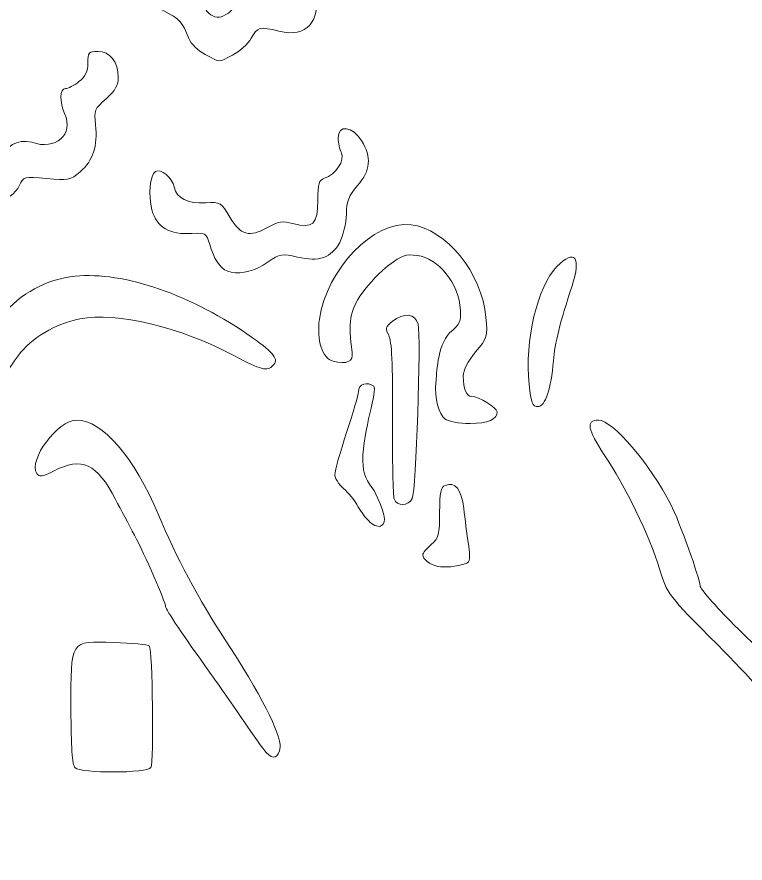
# Model space of a CAD drawing. Header units: millimetres. Extents: x -6423 to -1759, y 6 to 2012.
# Drawn here: x -5741.9 to -5635.9, y 171.8 to 295 of the extents above; entities that cross this region are included whole.
import ezdxf

# ---------------------------------------------------------------- set-up
doc = ezdxf.new("R2010")
doc.units = ezdxf.units.MM
doc.header["$MEASUREMENT"] = 0
doc.layers.add('layer 1', color=7, linetype='Continuous')

msp = doc.modelspace()

# ---------------------------------------------------------------- linework, layer by layer
at = {"layer": 'layer 1', "color": 177, "lineweight": 9}
for points, knots in [([(-5710.4595, 289.4506), (-5712.6167, 288.3432), (-5712.147, 288.3322), (-5714.4385, 289.5414), (-5714.4385, 289.5414), (-5715.4652, 290.0834), (-5716.5411, 291.126), (-5716.8293, 291.8581), (-5716.8293, 291.8581), (-5717.828, 294.3946), (-5718.0793, 294.6726), (-5720.485, 295.8974), (-5720.485, 295.8974), (-5723.5434, 297.4547), (-5724.4892, 299.1929), (-5723.7047, 301.8124), (-5723.7047, 301.8124), (-5722.6231, 305.4216), (-5720.2021, 305.7878), (-5720.2021, 302.342), (-5720.2021, 302.342), (-5720.2021, 300.2249), (-5719.8582, 299.8417), (-5717.5376, 299.3702), (-5717.5376, 299.3702), (-5716.4124, 299.1415), (-5715.7541, 298.5544), (-5715.0032, 297.1102), (-5715.0032, 297.1102), (-5713.604, 294.418), (-5712.0732, 294.2815), (-5709.9118, 296.6567), (-5709.9118, 296.6567), (-5708.6767, 298.0142), (-5708.0279, 298.3736), (-5707.2271, 298.145), (-5707.2271, 298.145), (-5704.4701, 297.3565), (-5703.4182, 297.2913), (-5702.7262, 297.8656), (-5702.7262, 297.8656), (-5701.8903, 298.5594), (-5701.7322, 300.6053), (-5702.4791, 301.0668), (-5702.4791, 301.0668), (-5703.3385, 301.5979), (-5703.0563, 304.2712), (-5702.1097, 304.5644), (-5702.1097, 304.5644), (-5699.3644, 305.4138), (-5697.9698, 306.3065), (-5698.2491, 307.0346), (-5698.2491, 307.0346), (-5698.9192, 308.7802), (-5699.0145, 309.9696), (-5698.5405, 310.6669), (-5698.5405, 310.6669), (-5698.1229, 311.2817), (-5697.7099, 311.0583), (-5696.0742, 309.3322), (-5696.0742, 309.3322), (-5694.8763, 308.068), (-5694.1095, 306.7858), (-5694.1095, 306.0466), (-5694.1095, 306.0466), (-5694.1095, 304.5052), (-5696.3539, 301.8053), (-5697.6351, 301.8053), (-5697.6351, 301.8053), (-5698.5313, 301.8053), (-5698.5834, 301.5834), (-5698.2722, 299.0919), (-5698.2722, 299.0919), (-5697.661, 294.2), (-5699.637, 291.9641), (-5703.7096, 292.9404), (-5703.7096, 292.9404), (-5706.5847, 293.6296), (-5706.7683, 293.5828), (-5707.7436, 291.912), (-5707.7436, 291.912), (-5708.2325, 291.0739), (-5709.4548, 289.9664), (-5710.4595, 289.4506)], [0, 0, 0, 0, 0.04545455, 0.04545455, 0.04545455, 0.04545455, 0.09090909, 0.09090909, 0.09090909, 0.09090909, 0.13636364, 0.13636364, 0.13636364, 0.13636364, 0.18181818, 0.18181818, 0.18181818, 0.18181818, 0.22727273, 0.22727273, 0.22727273, 0.22727273, 0.27272727, 0.27272727, 0.27272727, 0.27272727, 0.31818182, 0.31818182, 0.31818182, 0.31818182, 0.36363636, 0.36363636, 0.36363636, 0.36363636, 0.40909091, 0.40909091, 0.40909091, 0.40909091, 0.45454545, 0.45454545, 0.45454545, 0.45454545, 0.5, 0.5, 0.5, 0.5, 0.54545455, 0.54545455, 0.54545455, 0.54545455, 0.59090909, 0.59090909, 0.59090909, 0.59090909, 0.63636364, 0.63636364, 0.63636364, 0.63636364, 0.68181818, 0.68181818, 0.68181818, 0.68181818, 0.72727273, 0.72727273, 0.72727273, 0.72727273, 0.77272727, 0.77272727, 0.77272727, 0.77272727, 0.81818182, 0.81818182, 0.81818182, 0.81818182, 0.86363636, 0.86363636, 0.86363636, 0.86363636, 0.90909091, 0.90909091, 0.90909091, 0.90909091, 1, 1, 1, 1]), ([(-5757.4107, 283.4538), (-5756.5737, 284.4482), (-5755.9863, 285.9243), (-5755.7502, 286.7011), (-5755.7502, 286.7011), (-5755.278, 288.2524), (-5752.9283, 287.8327), (-5752.7833, 286.4692), (-5752.7833, 286.4692), (-5752.946, 279.3719), (-5752.6893, 278.3871), (-5750.5963, 278.0805), (-5750.5963, 278.0805), (-5749.9688, 277.9886), (-5749.04, 277.0471), (-5748.2615, 275.7131), (-5748.2615, 275.7131), (-5746.6361, 272.9277), (-5744.0673, 272.7632), (-5743.7245, 274.7878), (-5743.7245, 274.7878), (-5743.5093, 276.0587), (-5741.964, 277.2981), (-5739.659, 276.7681), (-5739.659, 276.7681), (-5736.2348, 275.5298), (-5733.5274, 277.9085), (-5734.9089, 280.9414), (-5734.9089, 280.9414), (-5735.6743, 282.621), (-5735.6112, 284.5744), (-5734.7919, 284.5744), (-5734.7919, 284.5744), (-5734.4222, 284.5744), (-5733.5359, 285.0335), (-5732.8226, 285.5946), (-5732.8226, 285.5946), (-5731.8719, 286.3423), (-5731.5255, 287.0659), (-5731.5255, 288.3024), (-5731.5255, 288.3024), (-5731.5255, 289.8417), (-5731.3982, 289.9898), (-5730.0763, 289.9898), (-5730.0763, 289.9898), (-5728.3133, 289.9898), (-5727.0945, 288.4566), (-5727.0945, 286.2388), (-5727.0945, 286.2388), (-5727.0945, 285.0593), (-5727.5316, 284.2922), (-5728.8773, 283.111), (-5728.8773, 283.111), (-5730.5414, 281.6497), (-5730.6435, 281.3965), (-5730.4088, 279.3142), (-5730.4088, 279.3142), (-5730.0624, 276.2399), (-5730.7771, 274.0462), (-5732.634, 272.4838), (-5732.634, 272.4838), (-5734.1077, 271.2438), (-5734.4158, 271.1803), (-5737.5514, 271.4717), (-5737.5514, 271.4717), (-5740.8023, 271.7737), (-5740.9129, 271.7465), (-5741.4762, 270.5106), (-5741.4762, 270.5106), (-5742.6457, 267.9436), (-5746.6985, 267.0088), (-5748.6752, 268.8501), (-5748.6752, 268.8501), (-5749.274, 269.4081), (-5750.2358, 270.8683), (-5750.8126, 272.0949), (-5750.8126, 272.0949), (-5751.846, 274.2932), (-5752.6184, 274.8725), (-5755.2734, 275.4401), (-5755.2734, 275.4401), (-5756.2039, 275.639), (-5756.9282, 276.3295), (-5757.6121, 277.6699), (-5757.6121, 277.6699), (-5758.9145, 280.2231), (-5758.8621, 281.7287), (-5757.4107, 283.4538)], [0, 0, 0, 0, 0.04347826, 0.04347826, 0.04347826, 0.04347826, 0.08695652, 0.08695652, 0.08695652, 0.08695652, 0.13043478, 0.13043478, 0.13043478, 0.13043478, 0.17391304, 0.17391304, 0.17391304, 0.17391304, 0.2173913, 0.2173913, 0.2173913, 0.2173913, 0.26086957, 0.26086957, 0.26086957, 0.26086957, 0.30434783, 0.30434783, 0.30434783, 0.30434783, 0.34782609, 0.34782609, 0.34782609, 0.34782609, 0.39130435, 0.39130435, 0.39130435, 0.39130435, 0.43478261, 0.43478261, 0.43478261, 0.43478261, 0.47826087, 0.47826087, 0.47826087, 0.47826087, 0.52173913, 0.52173913, 0.52173913, 0.52173913, 0.56521739, 0.56521739, 0.56521739, 0.56521739, 0.60869565, 0.60869565, 0.60869565, 0.60869565, 0.65217391, 0.65217391, 0.65217391, 0.65217391, 0.69565217, 0.69565217, 0.69565217, 0.69565217, 0.73913043, 0.73913043, 0.73913043, 0.73913043, 0.7826087, 0.7826087, 0.7826087, 0.7826087, 0.82608696, 0.82608696, 0.82608696, 0.82608696, 0.86956522, 0.86956522, 0.86956522, 0.86956522, 0.91304348, 0.91304348, 0.91304348, 0.91304348, 1, 1, 1, 1]), ([(-5705.2908, 259.3571), (-5707.2902, 258.0124), (-5708.9808, 257.5391), (-5710.6736, 257.85), (-5710.6736, 257.85), (-5712.0598, 258.1046), (-5712.8886, 259.3103), (-5713.5739, 261.1984), (-5713.5739, 261.1984), (-5714.2772, 263.1368), (-5713.8646, 263.7225), (-5716.3702, 263.4917), (-5716.3702, 263.4917), (-5719.6292, 263.2627), (-5721.5035, 264.3702), (-5722.1934, 266.9326), (-5722.1934, 266.9326), (-5722.7592, 269.033), (-5722.4848, 272.0148), (-5721.6801, 272.5118), (-5721.6801, 272.5118), (-5720.909, 272.9887), (-5719.2627, 271.6234), (-5718.9631, 270.2586), (-5718.9631, 270.2586), (-5718.5941, 268.5789), (-5717.0477, 267.81), (-5714.3414, 267.961), (-5714.3414, 267.961), (-5712.2491, 268.0773), (-5712.1271, 268.0039), (-5710.8654, 265.8662), (-5710.8654, 265.8662), (-5709.3052, 263.2226), (-5708.0237, 262.8741), (-5705.3613, 264.3702), (-5705.3613, 264.3702), (-5703.7781, 265.2604), (-5703.2009, 265.3476), (-5701.6801, 264.9278), (-5701.6801, 264.9278), (-5698.7993, 264.1323), (-5698.0481, 264.8325), (-5698.0481, 268.312), (-5698.0481, 268.312), (-5698.0481, 270.7701), (-5697.8992, 271.2625), (-5697.0764, 271.5238), (-5697.0764, 271.5238), (-5695.4779, 272.0311), (-5694.0489, 274.1869), (-5694.6129, 275.2405), (-5694.6129, 275.2405), (-5694.8778, 275.7354), (-5695.0944, 276.7085), (-5695.0944, 277.4034), (-5695.0944, 277.4034), (-5695.0944, 279.3734), (-5692.9999, 279.1305), (-5691.6882, 277.0084), (-5691.6882, 277.0084), (-5690.1936, 274.5903), (-5690.3641, 272.6416), (-5692.2586, 270.4837), (-5692.2586, 270.4837), (-5693.5622, 268.9994), (-5693.8628, 268.2311), (-5693.9007, 266.2888), (-5693.9007, 266.2888), (-5693.9263, 264.9806), (-5694.3637, 263.1372), (-5694.8728, 262.1921), (-5694.8728, 262.1921), (-5696.0824, 259.9459), (-5697.8606, 259.3266), (-5701.0122, 260.054), (-5701.0122, 260.054), (-5703.2605, 260.573), (-5703.5529, 260.5255), (-5705.2908, 259.3571)], [0, 0, 0, 0, 0.04761905, 0.04761905, 0.04761905, 0.04761905, 0.0952381, 0.0952381, 0.0952381, 0.0952381, 0.14285714, 0.14285714, 0.14285714, 0.14285714, 0.19047619, 0.19047619, 0.19047619, 0.19047619, 0.23809524, 0.23809524, 0.23809524, 0.23809524, 0.28571429, 0.28571429, 0.28571429, 0.28571429, 0.33333333, 0.33333333, 0.33333333, 0.33333333, 0.38095238, 0.38095238, 0.38095238, 0.38095238, 0.42857143, 0.42857143, 0.42857143, 0.42857143, 0.47619048, 0.47619048, 0.47619048, 0.47619048, 0.52380952, 0.52380952, 0.52380952, 0.52380952, 0.57142857, 0.57142857, 0.57142857, 0.57142857, 0.61904762, 0.61904762, 0.61904762, 0.61904762, 0.66666667, 0.66666667, 0.66666667, 0.66666667, 0.71428571, 0.71428571, 0.71428571, 0.71428571, 0.76190476, 0.76190476, 0.76190476, 0.76190476, 0.80952381, 0.80952381, 0.80952381, 0.80952381, 0.85714286, 0.85714286, 0.85714286, 0.85714286, 0.9047619, 0.9047619, 0.9047619, 0.9047619, 1, 1, 1, 1]), ([(-5679.5903, 236.5153), (-5680.3624, 237.0801), (-5681.154, 239.5496), (-5680.8644, 241.8057), (-5680.8644, 241.8057), (-5680.7211, 242.9213), (-5680.7445, 247.0223), (-5678.866, 249.0401), (-5678.866, 249.0401), (-5677.4083, 250.2597), (-5677.1789, 250.7354), (-5677.2852, 252.3162), (-5677.2852, 252.3162), (-5677.5486, 256.2271), (-5680.4393, 259.8693), (-5683.6178, 260.2958), (-5683.6178, 260.2958), (-5685.2433, 260.5138), (-5685.8559, 260.3043), (-5687.6947, 258.9015), (-5687.6947, 258.9015), (-5688.8848, 257.9936), (-5690.6488, 256.1505), (-5691.6149, 254.8055), (-5691.6149, 254.8055), (-5693.3885, 252.3364), (-5693.6997, 250.4816), (-5693.0602, 246.1892), (-5693.0602, 246.1892), (-5692.8595, 244.8417), (-5693.8217, 244.3943), (-5695.8335, 244.8991), (-5695.8335, 244.8991), (-5697.3774, 245.2866), (-5698.2534, 247.9862), (-5697.817, 251.0105), (-5697.817, 251.0105), (-5696.7581, 258.3481), (-5689.9469, 265.3727), (-5684.4882, 264.7577), (-5684.4882, 264.7577), (-5679.3705, 264.1809), (-5674.1666, 257.744), (-5673.5788, 251.2647), (-5673.5788, 251.2647), (-5673.3282, 248.4988), (-5673.3934, 248.2833), (-5675.0979, 246.2431), (-5675.0979, 246.2431), (-5676.2206, 244.8991), (-5676.879, 243.5974), (-5676.879, 242.721), (-5676.879, 242.721), (-5676.879, 240.8598), (-5676.4206, 239.7736), (-5675.6354, 239.7736), (-5675.6354, 239.7736), (-5674.6668, 239.7736), (-5671.9623, 238.1259), (-5671.9587, 237.5335), (-5671.9587, 237.5335), (-5671.952, 236.4022), (-5673.2676, 235.835), (-5675.8984, 235.835), (-5675.8984, 235.835), (-5677.471, 235.835), (-5679.0606, 236.1279), (-5679.5903, 236.5153)], [0, 0, 0, 0, 0.05555556, 0.05555556, 0.05555556, 0.05555556, 0.11111111, 0.11111111, 0.11111111, 0.11111111, 0.16666667, 0.16666667, 0.16666667, 0.16666667, 0.22222222, 0.22222222, 0.22222222, 0.22222222, 0.27777778, 0.27777778, 0.27777778, 0.27777778, 0.33333333, 0.33333333, 0.33333333, 0.33333333, 0.38888889, 0.38888889, 0.38888889, 0.38888889, 0.44444444, 0.44444444, 0.44444444, 0.44444444, 0.5, 0.5, 0.5, 0.5, 0.55555556, 0.55555556, 0.55555556, 0.55555556, 0.61111111, 0.61111111, 0.61111111, 0.61111111, 0.66666667, 0.66666667, 0.66666667, 0.66666667, 0.72222222, 0.72222222, 0.72222222, 0.72222222, 0.77777778, 0.77777778, 0.77777778, 0.77777778, 0.83333333, 0.83333333, 0.83333333, 0.83333333, 0.88888889, 0.88888889, 0.88888889, 0.88888889, 1, 1, 1, 1]), ([(-5666.0274, 238.2967), (-5666.8052, 238.2967), (-5667.0094, 238.815), (-5667.2998, 241.5249), (-5667.2998, 241.5249), (-5667.9758, 247.8401), (-5666.0838, 255.8499), (-5663.2445, 258.6888), (-5663.2445, 258.6888), (-5660.6403, 261.293), (-5659.6782, 260.0579), (-5661.0494, 255.8712), (-5661.0494, 255.8712), (-5662.784, 250.5759), (-5663.5512, 247.4814), (-5663.7597, 244.9431), (-5663.7597, 244.9431), (-5664.0943, 240.8634), (-5664.9703, 238.2967), (-5666.0274, 238.2967)], [0, 0, 0, 0, 0.16666667, 0.16666667, 0.16666667, 0.16666667, 0.33333333, 0.33333333, 0.33333333, 0.33333333, 0.5, 0.5, 0.5, 0.5, 0.66666667, 0.66666667, 0.66666667, 0.66666667, 1, 1, 1, 1]), ([(-5628.626, 159.6276), (-5628.6367, 153.9034), (-5630.7162, 148.1812), (-5631.779, 150.951), (-5631.779, 150.951), (-5632.1722, 151.9748), (-5632.1605, 159.6882), (-5631.7581, 165.3618), (-5631.7581, 165.3618), (-5631.4507, 169.6914), (-5631.3703, 169.935), (-5629.7402, 171.4682), (-5629.7402, 171.4682), (-5627.777, 173.3149), (-5625.1859, 178.5336), (-5625.1859, 180.6411), (-5625.1859, 180.6411), (-5625.1859, 183.3833), (-5627.075, 188.1394), (-5629.7629, 192.1648), (-5629.7629, 192.1648), (-5631.4245, 194.6528), (-5635.2894, 199.0402), (-5639.8274, 203.5903), (-5639.8274, 203.5903), (-5647.1403, 210.9226), (-5647.2027, 211.0038), (-5648.3222, 214.6673), (-5648.3222, 214.6673), (-5649.803, 219.5117), (-5653.3399, 226.828), (-5656.3536, 231.2803), (-5656.3536, 231.2803), (-5658.8139, 234.9151), (-5659.0518, 236.3274), (-5657.203, 236.3274), (-5657.203, 236.3274), (-5655.1596, 236.3274), (-5649.6328, 229.8814), (-5646.6503, 224.0196), (-5646.6503, 224.0196), (-5645.4645, 221.6898), (-5642.4168, 213.2), (-5642.4168, 212.2279), (-5642.4168, 212.2279), (-5642.4168, 211.7986), (-5640.1947, 209.2359), (-5637.4792, 206.5331), (-5637.4792, 206.5331), (-5633.5026, 202.5757), (-5632.4501, 201.7628), (-5632.0711, 202.3577), (-5632.0711, 202.3577), (-5631.8123, 202.7639), (-5631.5975, 203.3609), (-5631.5933, 203.6842), (-5631.5933, 203.6842), (-5631.5844, 204.3925), (-5628.8167, 210.3047), (-5626.5319, 214.4971), (-5626.5319, 214.4971), (-5624.6711, 217.9125), (-5621.3203, 222.4995), (-5618.9635, 224.8577), (-5618.9635, 224.8577), (-5617.8287, 225.9935), (-5617.2254, 227.219), (-5616.8056, 229.2401), (-5616.8056, 229.2401), (-5616.4851, 230.7833), (-5615.5811, 234.043), (-5614.7966, 236.4841), (-5614.7966, 236.4841), (-5614.0121, 238.9253), (-5613.3701, 241.2119), (-5613.3701, 241.5657), (-5613.3701, 241.5657), (-5613.3701, 241.9195), (-5612.9482, 243.1564), (-5612.4324, 244.3142), (-5612.4324, 244.3142), (-5611.9169, 245.4724), (-5611.1157, 247.4168), (-5610.6524, 248.6353), (-5610.6524, 248.6353), (-5607.6203, 256.6078), (-5605.1579, 260.4507), (-5603.0826, 260.4507), (-5603.0826, 260.4507), (-5601.1937, 260.4507), (-5600.3022, 259.278), (-5599.339, 255.5277), (-5599.339, 255.5277), (-5598.8873, 253.7675), (-5598.229, 251.9953), (-5597.8766, 251.5891), (-5597.8766, 251.5891), (-5597.5242, 251.1831), (-5596.6482, 249.6779), (-5595.93, 248.2446), (-5595.93, 248.2446), (-5594.7318, 245.8538), (-5593.3417, 243.8242), (-5585.9552, 233.6796), (-5585.9552, 233.6796), (-5583.3871, 230.1526), (-5578.1453, 222.4385), (-5575.2096, 217.8657), (-5575.2096, 217.8657), (-5574.3404, 216.5118), (-5572.3527, 212.9671), (-5570.7921, 209.9885), (-5570.7921, 209.9885), (-5570.4844, 209.4011), (-5570.1979, 208.8594), (-5569.9314, 208.3609), (-5569.9314, 208.3609), (-5570.0253, 208.5251), (-5569.1702, 207.3414), (-5570.4252, 206.3629), (-5570.4252, 206.3629), (-5571.5376, 205.4954), (-5572.4051, 206.4781), (-5572.5377, 206.7043), (-5572.5377, 206.7043), (-5573.5988, 208.5176), (-5575.272, 211.3143), (-5577.7036, 215.3494), (-5577.7036, 215.3494), (-5578.5013, 216.6731), (-5579.708, 218.4183), (-5580.3848, 219.2277), (-5580.3848, 219.2277), (-5581.0619, 220.037), (-5582.8341, 222.6579), (-5584.3234, 225.0516), (-5584.3234, 225.0516), (-5585.8127, 227.4452), (-5588.8037, 231.9886), (-5590.9697, 235.148), (-5590.9697, 235.148), (-5593.1358, 238.307), (-5595.2139, 241.471), (-5595.5872, 242.179), (-5595.5872, 242.179), (-5595.9608, 242.8869), (-5596.695, 243.9384), (-5597.2186, 244.5159), (-5597.2186, 244.5159), (-5597.7426, 245.093), (-5598.6902, 246.8429), (-5599.3248, 248.4041), (-5599.3248, 248.4041), (-5600.7017, 251.7922), (-5602.6366, 254.1713), (-5603.687, 253.7682), (-5603.687, 253.7682), (-5604.0954, 253.6115), (-5605.0246, 252.0049), (-5605.752, 250.1976), (-5605.752, 250.1976), (-5606.4795, 248.3907), (-5607.297, 246.3583), (-5607.5682, 245.6815), (-5607.5682, 245.6815), (-5609.1706, 241.6837), (-5612.2147, 231.2367), (-5613.5814, 225.0445), (-5613.5814, 225.0445), (-5614.0312, 223.0071), (-5614.7261, 221.7592), (-5616.5234, 219.763), (-5616.5234, 219.763), (-5619.3024, 216.6759), (-5621.7393, 213.3879), (-5621.7393, 212.7249), (-5621.7393, 212.7249), (-5621.7393, 212.4654), (-5622.0219, 212.0758), (-5622.3672, 211.8592), (-5622.3672, 211.8592), (-5623.2456, 211.3083), (-5627.1637, 203.3141), (-5627.1587, 202.0826), (-5627.1587, 202.0826), (-5627.1587, 201.5249), (-5627.4799, 200.639), (-5627.8777, 200.1133), (-5627.8777, 200.1133), (-5629.0309, 198.5882), (-5628.7756, 197.537), (-5626.3724, 193.9225), (-5626.3724, 193.9225), (-5619.1142, 183.0043), (-5618.5941, 176.2502), (-5624.568, 170.4806), (-5624.568, 170.4806), (-5627.627, 167.5261), (-5628.6161, 164.8811), (-5628.626, 159.6276)], [0, 0, 0, 0, 0.01960784, 0.01960784, 0.01960784, 0.01960784, 0.03921569, 0.03921569, 0.03921569, 0.03921569, 0.05882353, 0.05882353, 0.05882353, 0.05882353, 0.07843137, 0.07843137, 0.07843137, 0.07843137, 0.09803922, 0.09803922, 0.09803922, 0.09803922, 0.11764706, 0.11764706, 0.11764706, 0.11764706, 0.1372549, 0.1372549, 0.1372549, 0.1372549, 0.15686275, 0.15686275, 0.15686275, 0.15686275, 0.17647059, 0.17647059, 0.17647059, 0.17647059, 0.19607843, 0.19607843, 0.19607843, 0.19607843, 0.21568627, 0.21568627, 0.21568627, 0.21568627, 0.23529412, 0.23529412, 0.23529412, 0.23529412, 0.25490196, 0.25490196, 0.25490196, 0.25490196, 0.2745098, 0.2745098, 0.2745098, 0.2745098, 0.29411765, 0.29411765, 0.29411765, 0.29411765, 0.31372549, 0.31372549, 0.31372549, 0.31372549, 0.33333333, 0.33333333, 0.33333333, 0.33333333, 0.35294118, 0.35294118, 0.35294118, 0.35294118, 0.37254902, 0.37254902, 0.37254902, 0.37254902, 0.39215686, 0.39215686, 0.39215686, 0.39215686, 0.41176471, 0.41176471, 0.41176471, 0.41176471, 0.43137255, 0.43137255, 0.43137255, 0.43137255, 0.45098039, 0.45098039, 0.45098039, 0.45098039, 0.47058824, 0.47058824, 0.47058824, 0.47058824, 0.49019608, 0.49019608, 0.49019608, 0.49019608, 0.50980392, 0.50980392, 0.50980392, 0.50980392, 0.52941176, 0.52941176, 0.52941176, 0.52941176, 0.54901961, 0.54901961, 0.54901961, 0.54901961, 0.56862745, 0.56862745, 0.56862745, 0.56862745, 0.58823529, 0.58823529, 0.58823529, 0.58823529, 0.60784314, 0.60784314, 0.60784314, 0.60784314, 0.62745098, 0.62745098, 0.62745098, 0.62745098, 0.64705882, 0.64705882, 0.64705882, 0.64705882, 0.66666667, 0.66666667, 0.66666667, 0.66666667, 0.68627451, 0.68627451, 0.68627451, 0.68627451, 0.70588235, 0.70588235, 0.70588235, 0.70588235, 0.7254902, 0.7254902, 0.7254902, 0.7254902, 0.74509804, 0.74509804, 0.74509804, 0.74509804, 0.76470588, 0.76470588, 0.76470588, 0.76470588, 0.78431373, 0.78431373, 0.78431373, 0.78431373, 0.80392157, 0.80392157, 0.80392157, 0.80392157, 0.82352941, 0.82352941, 0.82352941, 0.82352941, 0.84313725, 0.84313725, 0.84313725, 0.84313725, 0.8627451, 0.8627451, 0.8627451, 0.8627451, 0.88235294, 0.88235294, 0.88235294, 0.88235294, 0.90196078, 0.90196078, 0.90196078, 0.90196078, 0.92156863, 0.92156863, 0.92156863, 0.92156863, 0.94117647, 0.94117647, 0.94117647, 0.94117647, 0.96078431, 0.96078431, 0.96078431, 0.96078431, 1, 1, 1, 1]), ([(-5748.9904, 230.8322), (-5749.2222, 229.3737), (-5750.357, 229.4844), (-5751.2075, 230.4032), (-5751.2075, 230.4032), (-5751.6294, 231.2069), (-5752.1781, 232.2322), (-5751.5464, 233.4233), (-5751.5464, 233.4233), (-5750.9147, 234.6145), (-5750.2528, 236.3643), (-5750.0755, 237.3119), (-5750.0755, 237.3119), (-5747.8343, 249.3057), (-5741.9328, 256.3554), (-5733.3771, 257.2598), (-5733.3771, 257.2598), (-5726.3089, 258.0067), (-5716.3025, 254.5386), (-5707.5749, 248.3166), (-5707.5749, 248.3166), (-5704.3439, 246.013), (-5703.704, 245.1455), (-5704.5853, 244.2645), (-5704.5853, 244.2645), (-5705.4648, 243.3847), (-5706.2571, 243.5878), (-5710.2695, 245.7219), (-5710.2695, 245.7219), (-5718.1116, 249.8931), (-5727.2895, 252.0822), (-5732.6776, 251.0669), (-5732.6776, 251.0669), (-5736.1798, 250.4068), (-5739.8192, 248.2301), (-5741.6818, 245.6815), (-5741.6818, 245.6815), (-5743.3558, 243.3907), (-5743.7316, 242.7022), (-5746.2515, 237.3119), (-5746.2515, 237.3119), (-5747.0743, 235.5521), (-5747.9627, 233.7796), (-5748.2254, 233.3737), (-5748.2254, 233.3737), (-5748.4884, 232.9674), (-5748.8326, 231.8238), (-5748.9904, 230.8322)], [0, 0, 0, 0, 0.07692308, 0.07692308, 0.07692308, 0.07692308, 0.15384615, 0.15384615, 0.15384615, 0.15384615, 0.23076923, 0.23076923, 0.23076923, 0.23076923, 0.30769231, 0.30769231, 0.30769231, 0.30769231, 0.38461538, 0.38461538, 0.38461538, 0.38461538, 0.46153846, 0.46153846, 0.46153846, 0.46153846, 0.53846154, 0.53846154, 0.53846154, 0.53846154, 0.61538462, 0.61538462, 0.61538462, 0.61538462, 0.69230769, 0.69230769, 0.69230769, 0.69230769, 0.76923077, 0.76923077, 0.76923077, 0.76923077, 0.84615385, 0.84615385, 0.84615385, 0.84615385, 1, 1, 1, 1]), ([(-5684.318, 224.9016), (-5684.915, 223.7863), (-5686.5184, 223.7555), (-5686.9389, 224.8516), (-5686.9389, 224.8516), (-5687.1144, 225.3093), (-5687.2267, 230.5996), (-5687.1888, 236.6082), (-5687.1888, 236.6082), (-5687.1392, 244.4404), (-5687.2913, 247.8536), (-5687.7262, 248.6665), (-5687.7262, 248.6665), (-5688.2548, 249.6545), (-5688.191, 249.9151), (-5687.2282, 250.6946), (-5687.2282, 250.6946), (-5685.5634, 252.0425), (-5683.8582, 251.8624), (-5683.4654, 250.2969), (-5683.4654, 250.2969), (-5682.9996, 248.441), (-5683.7547, 225.9549), (-5684.318, 224.9016)], [0, 0, 0, 0, 0.14285714, 0.14285714, 0.14285714, 0.14285714, 0.28571429, 0.28571429, 0.28571429, 0.28571429, 0.42857143, 0.42857143, 0.42857143, 0.42857143, 0.57142857, 0.57142857, 0.57142857, 0.57142857, 0.71428571, 0.71428571, 0.71428571, 0.71428571, 1, 1, 1, 1]), ([(-5688.9369, 220.8889), (-5689.3485, 220.7312), (-5690.1249, 221.0871), (-5690.7016, 221.6979), (-5690.7016, 221.6979), (-5691.2681, 222.2977), (-5692.024, 223.3425), (-5692.3813, 224.0196), (-5692.3813, 224.0196), (-5692.7386, 224.6963), (-5693.6061, 225.7475), (-5694.3088, 226.3547), (-5694.3088, 226.3547), (-5695.0118, 226.9624), (-5695.5864, 227.8855), (-5695.5864, 228.4063), (-5695.5864, 228.4063), (-5695.5864, 228.9271), (-5694.8111, 231.6706), (-5693.8635, 234.5028), (-5693.8635, 234.5028), (-5692.9159, 237.335), (-5692.1402, 240.0186), (-5692.1402, 240.4667), (-5692.1402, 240.4667), (-5692.1402, 241.5487), (-5690.8353, 242.006), (-5689.9185, 241.2452), (-5689.9185, 241.2452), (-5689.3052, 240.7361), (-5691.5135, 234.8633), (-5691.505, 230.4025), (-5691.505, 230.4025), (-5691.5014, 228.457), (-5690.8293, 227.3169), (-5689.8515, 226.064), (-5689.8515, 226.064), (-5688.3966, 223.0929), (-5687.839, 221.3101), (-5688.9369, 220.8889)], [0, 0, 0, 0, 0.09090909, 0.09090909, 0.09090909, 0.09090909, 0.18181818, 0.18181818, 0.18181818, 0.18181818, 0.27272727, 0.27272727, 0.27272727, 0.27272727, 0.36363636, 0.36363636, 0.36363636, 0.36363636, 0.45454545, 0.45454545, 0.45454545, 0.45454545, 0.54545455, 0.54545455, 0.54545455, 0.54545455, 0.63636364, 0.63636364, 0.63636364, 0.63636364, 0.72727273, 0.72727273, 0.72727273, 0.72727273, 0.81818182, 0.81818182, 0.81818182, 0.81818182, 1, 1, 1, 1]), ([(-5703.5554, 188.7179), (-5703.7472, 187.1017), (-5704.5225, 186.8022), (-5705.5545, 187.9454), (-5705.5545, 187.9454), (-5705.9881, 188.4262), (-5707.4667, 190.4805), (-5708.8405, 192.5115), (-5708.8405, 192.5115), (-5710.2145, 194.5422), (-5712.4568, 197.7547), (-5713.8234, 199.6499), (-5713.8234, 199.6499), (-5717.4997, 204.7474), (-5720.2021, 208.7817), (-5720.2021, 209.1713), (-5720.2021, 209.1713), (-5720.2021, 209.802), (-5723.2633, 216.8106), (-5724.7448, 219.5716), (-5724.7448, 219.5716), (-5725.5488, 221.0701), (-5726.7825, 223.4042), (-5727.4862, 224.758), (-5727.4862, 224.758), (-5730.2287, 230.0338), (-5732.3799, 231.0183), (-5736.5351, 228.8987), (-5736.5351, 228.8987), (-5738.1683, 228.0652), (-5738.6302, 227.9951), (-5738.9659, 228.5293), (-5738.9659, 228.5293), (-5740.2241, 230.5326), (-5735.9083, 236.3274), (-5733.1577, 236.3274), (-5733.1577, 236.3274), (-5729.4123, 236.3274), (-5724.7285, 230.9017), (-5721.2582, 222.5427), (-5721.2582, 222.5427), (-5718.7646, 216.5363), (-5715.3602, 210.1647), (-5711.5259, 204.327), (-5711.5259, 204.327), (-5706.5422, 196.739), (-5703.3463, 190.4805), (-5703.5554, 188.7179)], [0, 0, 0, 0, 0.07692308, 0.07692308, 0.07692308, 0.07692308, 0.15384615, 0.15384615, 0.15384615, 0.15384615, 0.23076923, 0.23076923, 0.23076923, 0.23076923, 0.30769231, 0.30769231, 0.30769231, 0.30769231, 0.38461538, 0.38461538, 0.38461538, 0.38461538, 0.46153846, 0.46153846, 0.46153846, 0.46153846, 0.53846154, 0.53846154, 0.53846154, 0.53846154, 0.61538462, 0.61538462, 0.61538462, 0.61538462, 0.69230769, 0.69230769, 0.69230769, 0.69230769, 0.76923077, 0.76923077, 0.76923077, 0.76923077, 0.84615385, 0.84615385, 0.84615385, 0.84615385, 1, 1, 1, 1]), ([(-5676.4419, 215.4557), (-5677.9163, 214.9902), (-5679.6321, 214.8151), (-5680.5708, 215.0342), (-5680.5708, 215.0342), (-5681.7418, 215.3072), (-5682.7865, 216.0921), (-5682.7865, 216.6983), (-5682.7865, 216.6983), (-5682.7865, 216.9379), (-5682.2324, 217.6154), (-5681.5557, 218.2039), (-5681.5557, 218.2039), (-5680.4514, 219.1639), (-5680.3248, 219.6464), (-5680.3248, 222.893), (-5680.3248, 222.893), (-5680.3248, 225.7893), (-5680.1639, 226.5738), (-5679.5194, 226.8209), (-5679.5194, 226.8209), (-5678.0528, 227.3839), (-5677.1388, 226.2537), (-5676.8152, 223.4765), (-5676.8152, 223.4765), (-5676.6446, 222.0152), (-5676.3376, 219.6613), (-5676.1324, 218.2453), (-5676.1324, 218.2453), (-5675.8413, 216.2378), (-5675.9097, 215.6234), (-5676.4419, 215.4557)], [0, 0, 0, 0, 0.11111111, 0.11111111, 0.11111111, 0.11111111, 0.22222222, 0.22222222, 0.22222222, 0.22222222, 0.33333333, 0.33333333, 0.33333333, 0.33333333, 0.44444444, 0.44444444, 0.44444444, 0.44444444, 0.55555556, 0.55555556, 0.55555556, 0.55555556, 0.66666667, 0.66666667, 0.66666667, 0.66666667, 0.77777778, 0.77777778, 0.77777778, 0.77777778, 1, 1, 1, 1]), ([(-5722.3448, 185.7369), (-5722.8592, 184.9048), (-5732.5667, 184.8878), (-5733.3962, 185.7174), (-5733.3962, 185.7174), (-5733.8068, 186.1282), (-5733.9872, 188.7271), (-5733.9872, 194.239), (-5733.9872, 194.239), (-5733.9872, 204.4482), (-5734.1935, 204.1263), (-5727.7595, 203.9441), (-5727.7595, 203.9441), (-5725.1043, 203.8686), (-5722.7783, 203.647), (-5722.5908, 203.4517), (-5722.5908, 203.4517), (-5722.1133, 202.9532), (-5721.8846, 186.4817), (-5722.3448, 185.7369)], [0, 0, 0, 0, 0.16666667, 0.16666667, 0.16666667, 0.16666667, 0.33333333, 0.33333333, 0.33333333, 0.33333333, 0.5, 0.5, 0.5, 0.5, 0.66666667, 0.66666667, 0.66666667, 0.66666667, 1, 1, 1, 1])]:
    msp.add_open_spline(points, degree=3, knots=knots, dxfattribs=at)
for points in [[(-5714.4385, 289.5414), (-5714.4385, 289.5414), (-5714.4385, 289.5414), (-5714.4385, 289.5414)], [(-5710.6736, 257.85), (-5710.6736, 257.85), (-5710.6736, 257.85), (-5710.6736, 257.85)], [(-5667.2998, 241.5249), (-5667.2998, 241.5249), (-5667.2998, 241.5249), (-5667.2998, 241.5249)], [(-5679.5903, 236.5153), (-5679.5903, 236.5153), (-5679.5903, 236.5153), (-5679.5903, 236.5153)], [(-5686.9389, 224.8516), (-5686.9389, 224.8516), (-5686.9389, 224.8516), (-5686.9389, 224.8516)], [(-5690.7016, 221.6979), (-5690.7016, 221.6979), (-5690.7016, 221.6979), (-5690.7016, 221.6979)], [(-5680.5708, 215.0342), (-5680.5708, 215.0342), (-5680.5708, 215.0342), (-5680.5708, 215.0342)], [(-5705.5545, 187.9454), (-5705.5545, 187.9454), (-5705.5545, 187.9454), (-5705.5545, 187.9454)], [(-5733.3962, 185.7174), (-5733.3962, 185.7174), (-5733.3962, 185.7174), (-5733.3962, 185.7174)]]:
    msp.add_open_spline(points, degree=3, dxfattribs=at)

doc.saveas('drawing.dxf')
